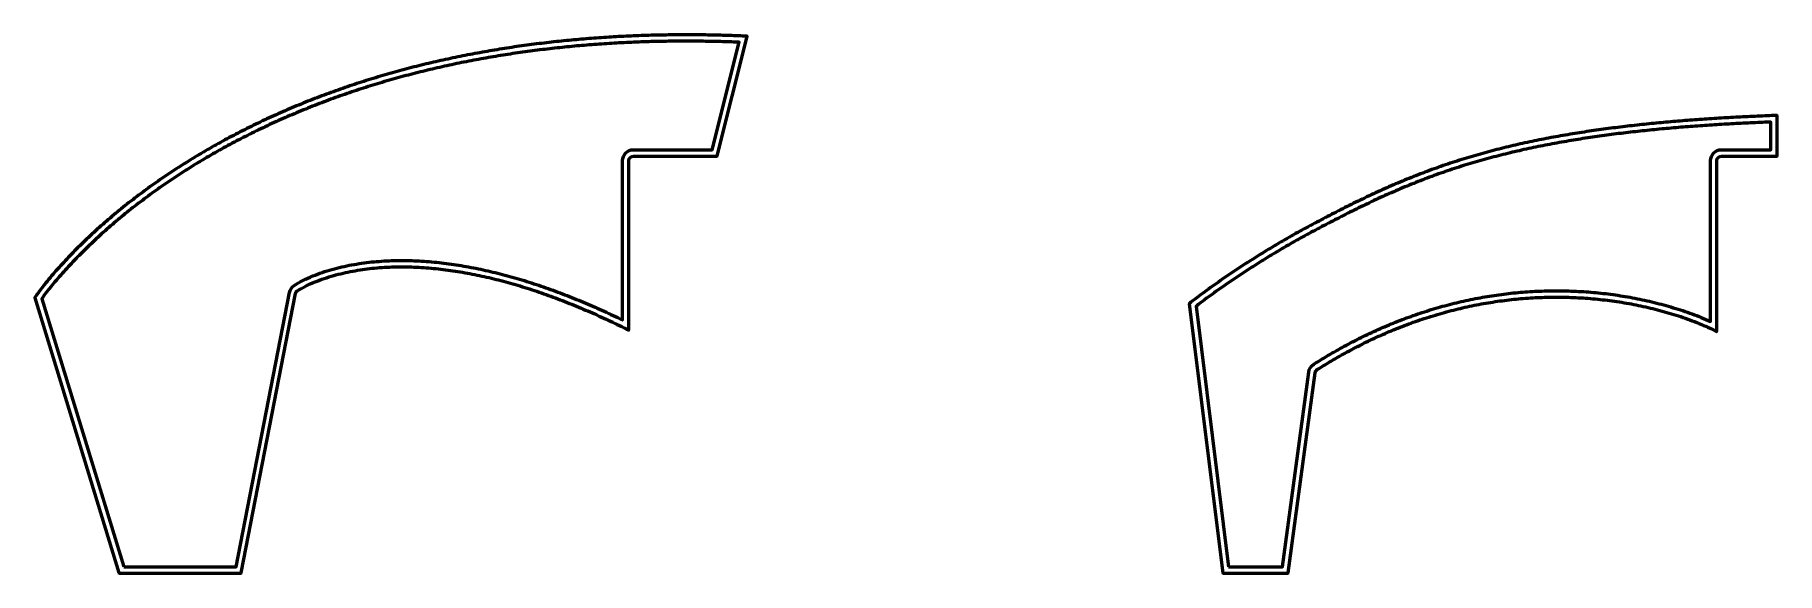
# Model space of a CAD drawing. Header units: inches. Extents: x 28.3 to 97, y -6.6 to 14.6.
import ezdxf

# ---------------------------------------------------------------- set-up
doc = ezdxf.new("R2010")
doc.units = ezdxf.units.IN
doc.header["$MEASUREMENT"] = 0
doc.layers.add('rounded offsets', color=7, linetype='Continuous')

msp = doc.modelspace()

# ---------------------------------------------------------------- linework, layer by layer
at = {"layer": 'rounded offsets', "color": 5, "lineweight": 53, "true_color": 0x0c00e7}
for points, knots in [([(31.649, -6.581), (31.643, -6.581), (31.638, -6.577), (31.637, -6.572), (31.637, -6.572), (28.321, 4.274), (28.321, 4.274), (28.32, 4.278), (28.32, 4.282), (28.322, 4.285), (28.361, 4.341), (28.43, 4.44), (28.532, 4.575), (28.593, 4.656), (28.667, 4.751), (28.752, 4.858), (28.821, 4.942), (28.897, 5.034), (28.981, 5.134), (29.053, 5.219), (29.131, 5.309), (29.215, 5.404), (29.291, 5.489), (29.371, 5.578), (29.456, 5.67), (29.533, 5.754), (29.615, 5.841), (29.701, 5.93), (29.781, 6.014), (29.865, 6.099), (29.952, 6.187), (30.041, 6.277), (30.132, 6.366), (30.224, 6.455), (30.315, 6.544), (30.408, 6.632), (30.501, 6.719), (30.594, 6.806), (30.688, 6.892), (30.783, 6.978), (30.877, 7.063), (30.973, 7.148), (31.069, 7.232), (31.165, 7.315), (31.262, 7.398), (31.36, 7.481), (31.457, 7.563), (31.555, 7.644), (31.654, 7.725), (31.752, 7.806), (31.852, 7.886), (31.952, 7.965), (32.052, 8.044), (32.153, 8.122), (32.254, 8.2), (32.355, 8.277), (32.457, 8.354), (32.56, 8.43), (32.662, 8.506), (32.765, 8.581), (32.869, 8.655), (32.972, 8.729), (33.077, 8.803), (33.182, 8.876), (33.286, 8.949), (33.391, 9.021), (33.497, 9.092), (33.603, 9.164), (33.709, 9.234), (33.816, 9.304), (33.922, 9.374), (34.03, 9.443), (34.138, 9.511), (34.245, 9.579), (34.353, 9.647), (34.462, 9.714), (34.573, 9.782), (34.684, 9.85), (34.796, 9.916), (34.908, 9.983), (35.02, 10.049), (35.133, 10.114), (35.245, 10.179), (35.358, 10.243), (35.472, 10.307), (35.586, 10.37), (35.7, 10.433), (35.814, 10.495), (35.928, 10.557), (36.043, 10.618), (36.159, 10.678), (36.274, 10.739), (36.389, 10.798), (36.506, 10.857), (36.621, 10.916), (36.738, 10.974), (36.855, 11.032), (36.971, 11.089), (37.089, 11.146), (37.206, 11.202), (37.324, 11.257), (37.441, 11.312), (37.56, 11.367), (37.678, 11.421), (37.797, 11.475), (37.916, 11.528), (38.034, 11.58), (38.154, 11.633), (38.273, 11.684), (38.393, 11.735), (38.513, 11.786), (38.633, 11.836), (38.753, 11.886), (38.873, 11.935), (38.994, 11.983), (39.115, 12.032), (39.236, 12.079), (39.358, 12.126), (39.479, 12.173), (39.6, 12.219), (39.723, 12.265), (39.844, 12.31), (39.966, 12.355), (40.089, 12.399), (40.211, 12.443), (40.334, 12.487), (40.457, 12.529), (40.58, 12.572), (40.703, 12.614), (40.827, 12.655), (40.95, 12.696), (41.074, 12.737), (41.198, 12.777), (41.321, 12.816), (41.445, 12.855), (41.57, 12.894), (41.694, 12.932), (41.819, 12.97), (41.944, 13.007), (42.068, 13.044), (42.193, 13.08), (42.319, 13.116), (42.444, 13.151), (42.571, 13.187), (42.698, 13.221), (42.824, 13.256), (42.951, 13.289), (43.078, 13.323), (43.205, 13.356), (43.332, 13.388), (43.459, 13.42), (43.586, 13.452), (43.714, 13.483), (43.842, 13.513), (43.969, 13.543), (44.097, 13.573), (44.225, 13.602), (44.353, 13.631), (44.481, 13.659), (44.609, 13.687), (44.737, 13.715), (44.866, 13.742), (44.995, 13.768), (45.123, 13.795), (45.251, 13.82), (45.38, 13.846), (45.509, 13.871), (45.638, 13.895), (45.767, 13.919), (45.896, 13.943), (46.025, 13.966), (46.155, 13.989), (46.283, 14.011), (46.413, 14.033), (46.543, 14.054), (46.672, 14.076), (46.801, 14.096), (46.931, 14.116), (47.061, 14.136), (47.19, 14.156), (47.32, 14.175), (47.45, 14.193), (47.58, 14.212), (47.71, 14.229), (47.84, 14.247), (47.97, 14.264), (48.1, 14.28), (48.23, 14.297), (48.361, 14.313), (48.491, 14.328), (48.621, 14.343), (48.752, 14.358), (48.882, 14.372), (49.012, 14.386), (49.143, 14.399), (49.274, 14.412), (49.404, 14.425), (49.535, 14.437), (49.666, 14.449), (49.796, 14.461), (49.927, 14.472), (50.058, 14.483), (50.188, 14.493), (50.319, 14.504), (50.45, 14.513), (50.581, 14.523), (50.712, 14.532), (50.843, 14.54), (50.974, 14.548), (51.104, 14.556), (51.236, 14.564), (51.366, 14.571), (51.497, 14.578), (51.629, 14.584), (51.76, 14.59), (51.891, 14.596), (52.022, 14.601), (52.153, 14.606), (52.284, 14.611), (52.415, 14.615), (52.546, 14.619), (52.677, 14.623), (52.809, 14.626), (52.94, 14.629), (53.071, 14.631), (53.202, 14.633), (53.333, 14.635), (53.464, 14.637), (53.596, 14.638), (53.727, 14.639), (53.858, 14.639), (53.989, 14.639), (54.103, 14.639), (54.218, 14.639), (54.332, 14.638), (54.446, 14.637), (54.561, 14.636), (54.675, 14.635), (54.789, 14.633), (54.904, 14.631), (55.018, 14.629), (55.132, 14.627), (55.247, 14.624), (55.361, 14.621), (55.475, 14.619), (55.59, 14.615), (55.704, 14.612), (55.818, 14.608), (55.933, 14.604), (56.047, 14.599), (56.161, 14.595), (56.276, 14.59), (56.39, 14.585), (56.394, 14.585), (56.397, 14.583), (56.399, 14.58), (56.402, 14.577), (56.403, 14.573), (56.402, 14.57), (56.402, 14.57), (55.221, 9.871), (55.221, 9.871), (55.219, 9.865), (55.214, 9.861), (55.209, 9.861), (55.209, 9.861), (51.919, 9.861), (51.919, 9.861), (51.821, 9.861), (51.74, 9.781), (51.74, 9.682), (51.74, 9.682), (51.74, 3.017), (51.74, 3.017), (51.74, 3.007), (51.731, 3.004), (51.727, 3.004), (51.726, 3.004), (51.724, 3.005), (51.722, 3.006), (51.604, 3.065), (51.487, 3.123), (51.37, 3.18), (51.252, 3.237), (51.134, 3.294), (51.016, 3.349), (50.897, 3.406), (50.778, 3.461), (50.66, 3.515), (50.54, 3.569), (50.42, 3.623), (50.301, 3.675), (50.181, 3.728), (50.061, 3.78), (49.941, 3.831), (49.82, 3.882), (49.699, 3.933), (49.578, 3.982), (49.456, 4.031), (49.335, 4.08), (49.213, 4.127), (49.091, 4.175), (48.968, 4.222), (48.847, 4.267), (48.723, 4.313), (48.6, 4.358), (48.478, 4.401), (48.353, 4.445), (48.23, 4.488), (48.106, 4.529), (47.981, 4.571), (47.857, 4.612), (47.733, 4.651), (47.607, 4.691), (47.482, 4.73), (47.358, 4.767), (47.231, 4.804), (47.105, 4.84), (46.98, 4.875), (46.853, 4.91), (46.727, 4.944), (46.601, 4.976), (46.475, 5.008), (46.35, 5.039), (46.225, 5.068), (46.099, 5.097), (45.973, 5.125), (45.848, 5.152), (45.721, 5.179), (45.595, 5.204), (45.469, 5.228), (45.342, 5.252), (45.215, 5.274), (45.089, 5.295), (44.961, 5.316), (44.833, 5.336), (44.707, 5.354), (44.578, 5.372), (44.45, 5.388), (44.323, 5.403), (44.194, 5.418), (44.066, 5.431), (43.939, 5.442), (43.809, 5.453), (43.681, 5.463), (43.553, 5.47), (43.424, 5.478), (43.295, 5.484), (43.167, 5.488), (43.037, 5.492), (42.909, 5.494), (42.781, 5.494), (42.649, 5.494), (42.519, 5.492), (42.394, 5.488), (42.261, 5.484), (42.132, 5.477), (42.007, 5.469), (41.874, 5.46), (41.746, 5.449), (41.621, 5.436), (41.489, 5.422), (41.36, 5.406), (41.237, 5.389), (41.104, 5.37), (40.977, 5.349), (40.855, 5.326), (40.722, 5.302), (40.596, 5.275), (40.476, 5.248), (40.343, 5.217), (40.218, 5.185), (40.101, 5.152), (39.968, 5.114), (39.845, 5.076), (39.731, 5.037), (39.598, 4.991), (39.477, 4.946), (39.368, 4.901), (39.231, 4.845), (39.113, 4.791), (39.015, 4.743), (38.845, 4.658), (38.733, 4.59), (38.677, 4.554), (38.637, 4.527), (38.608, 4.485), (38.599, 4.438), (38.599, 4.438), (36.459, -6.571), (36.459, -6.571), (36.458, -6.577), (36.453, -6.581), (36.447, -6.581), (36.447, -6.581), (31.649, -6.581), (31.649, -6.581)], [0, 0, 0, 0, 1, 1, 1, 2, 2, 2, 3, 3, 3, 4, 4, 4, 5, 5, 5, 6, 6, 6, 7, 7, 7, 8, 8, 8, 9, 9, 9, 10, 10, 10, 11, 11, 11, 12, 12, 12, 13, 13, 13, 14, 14, 14, 15, 15, 15, 16, 16, 16, 17, 17, 17, 18, 18, 18, 19, 19, 19, 20, 20, 20, 21, 21, 21, 22, 22, 22, 23, 23, 23, 24, 24, 24, 25, 25, 25, 26, 26, 26, 27, 27, 27, 28, 28, 28, 29, 29, 29, 30, 30, 30, 31, 31, 31, 32, 32, 32, 33, 33, 33, 34, 34, 34, 35, 35, 35, 36, 36, 36, 37, 37, 37, 38, 38, 38, 39, 39, 39, 40, 40, 40, 41, 41, 41, 42, 42, 42, 43, 43, 43, 44, 44, 44, 45, 45, 45, 46, 46, 46, 47, 47, 47, 48, 48, 48, 49, 49, 49, 50, 50, 50, 51, 51, 51, 52, 52, 52, 53, 53, 53, 54, 54, 54, 55, 55, 55, 56, 56, 56, 57, 57, 57, 58, 58, 58, 59, 59, 59, 60, 60, 60, 61, 61, 61, 62, 62, 62, 63, 63, 63, 64, 64, 64, 65, 65, 65, 66, 66, 66, 67, 67, 67, 68, 68, 68, 69, 69, 69, 70, 70, 70, 71, 71, 71, 72, 72, 72, 73, 73, 73, 74, 74, 74, 75, 75, 75, 76, 76, 76, 77, 77, 77, 78, 78, 78, 79, 79, 79, 80, 80, 80, 81, 81, 81, 82, 82, 82, 83, 83, 83, 84, 84, 84, 85, 85, 85, 86, 86, 86, 87, 87, 87, 88, 88, 88, 89, 89, 89, 90, 90, 90, 91, 91, 91, 92, 92, 92, 93, 93, 93, 94, 94, 94, 95, 95, 95, 96, 96, 96, 97, 97, 97, 98, 98, 98, 99, 99, 99, 100, 100, 100, 101, 101, 101, 102, 102, 102, 103, 103, 103, 104, 104, 104, 105, 105, 105, 106, 106, 106, 107, 107, 107, 108, 108, 108, 109, 109, 109, 110, 110, 110, 111, 111, 111, 112, 112, 112, 113, 113, 113, 114, 114, 114, 115, 115, 115, 116, 116, 116, 117, 117, 117, 118, 118, 118, 119, 119, 119, 120, 120, 120, 121, 121, 121, 122, 122, 122, 123, 123, 123, 124, 124, 124, 125, 125, 125, 126, 126, 126, 127, 127, 127, 128, 128, 128, 129, 129, 129, 130, 130, 130, 131, 131, 131, 132, 132, 132, 132]), ([(31.825, -6.331), (31.825, -6.331), (28.594, 4.237), (28.594, 4.237), (28.63, 4.287), (28.675, 4.35), (28.732, 4.425), (28.799, 4.513), (28.871, 4.606), (28.947, 4.701), (29.018, 4.789), (29.094, 4.881), (29.171, 4.972), (29.246, 5.06), (29.323, 5.149), (29.402, 5.238), (29.479, 5.325), (29.559, 5.413), (29.639, 5.5), (29.718, 5.585), (29.799, 5.672), (29.882, 5.757), (29.963, 5.842), (30.046, 5.927), (30.129, 6.01), (30.217, 6.099), (30.308, 6.188), (30.398, 6.276), (30.488, 6.363), (30.58, 6.451), (30.672, 6.536), (30.763, 6.622), (30.857, 6.708), (30.951, 6.792), (31.044, 6.877), (31.139, 6.961), (31.234, 7.043), (31.327, 7.125), (31.424, 7.208), (31.521, 7.29), (31.617, 7.371), (31.715, 7.452), (31.812, 7.532), (31.909, 7.611), (32.008, 7.691), (32.107, 7.769), (32.205, 7.846), (32.306, 7.924), (32.406, 8.001), (32.506, 8.077), (32.608, 8.154), (32.709, 8.229), (32.809, 8.303), (32.912, 8.378), (33.015, 8.452), (33.117, 8.526), (33.221, 8.599), (33.324, 8.671), (33.427, 8.743), (33.532, 8.815), (33.637, 8.885), (33.741, 8.955), (33.847, 9.026), (33.953, 9.095), (34.058, 9.164), (34.165, 9.233), (34.272, 9.3), (34.378, 9.368), (34.486, 9.435), (34.593, 9.501), (34.702, 9.568), (34.814, 9.636), (34.924, 9.702), (35.034, 9.767), (35.146, 9.833), (35.258, 9.897), (35.369, 9.961), (35.482, 10.026), (35.594, 10.088), (35.706, 10.151), (35.82, 10.214), (35.933, 10.275), (36.046, 10.336), (36.161, 10.397), (36.275, 10.457), (36.388, 10.517), (36.504, 10.576), (36.619, 10.634), (36.733, 10.693), (36.85, 10.751), (36.965, 10.807), (37.08, 10.864), (37.197, 10.921), (37.314, 10.976), (37.43, 11.031), (37.548, 11.086), (37.664, 11.14), (37.781, 11.194), (37.9, 11.247), (38.017, 11.299), (38.135, 11.352), (38.254, 11.404), (38.372, 11.454), (38.49, 11.505), (38.61, 11.556), (38.729, 11.605), (38.848, 11.654), (38.968, 11.703), (39.087, 11.751), (39.207, 11.799), (39.328, 11.847), (39.448, 11.893), (39.567, 11.939), (39.689, 11.986), (39.81, 12.031), (39.93, 12.076), (40.053, 12.121), (40.174, 12.164), (40.294, 12.207), (40.417, 12.251), (40.539, 12.293), (40.661, 12.335), (40.784, 12.377), (40.906, 12.418), (41.028, 12.459), (41.152, 12.499), (41.274, 12.538), (41.396, 12.578), (41.52, 12.617), (41.644, 12.655), (41.766, 12.693), (41.891, 12.73), (42.015, 12.767), (42.138, 12.804), (42.264, 12.84), (42.387, 12.875), (42.511, 12.911), (42.638, 12.946), (42.763, 12.98), (42.888, 13.014), (43.015, 13.048), (43.141, 13.081), (43.266, 13.113), (43.394, 13.146), (43.52, 13.177), (43.645, 13.209), (43.773, 13.24), (43.9, 13.27), (44.026, 13.3), (44.154, 13.33), (44.28, 13.358), (44.407, 13.387), (44.535, 13.415), (44.662, 13.443), (44.789, 13.47), (44.917, 13.497), (45.045, 13.524), (45.171, 13.549), (45.3, 13.575), (45.428, 13.6), (45.555, 13.625), (45.684, 13.65), (45.813, 13.673), (45.939, 13.697), (46.069, 13.72), (46.197, 13.742), (46.325, 13.765), (46.455, 13.787), (46.583, 13.808), (46.711, 13.829), (46.841, 13.849), (46.969, 13.869), (47.098, 13.889), (47.228, 13.909), (47.356, 13.927), (47.485, 13.946), (47.615, 13.964), (47.744, 13.982), (47.873, 13.999), (48.003, 14.016), (48.132, 14.032), (48.261, 14.049), (48.391, 14.064), (48.52, 14.08), (48.648, 14.095), (48.779, 14.109), (48.909, 14.123), (49.038, 14.137), (49.169, 14.151), (49.298, 14.163), (49.427, 14.176), (49.558, 14.189), (49.688, 14.2), (49.817, 14.212), (49.948, 14.223), (50.078, 14.234), (50.208, 14.244), (50.339, 14.254), (50.468, 14.264), (50.598, 14.273), (50.73, 14.282), (50.859, 14.29), (50.988, 14.299), (51.119, 14.307), (51.25, 14.314), (51.38, 14.321), (51.511, 14.328), (51.641, 14.334), (51.77, 14.34), (51.902, 14.346), (52.032, 14.351), (52.161, 14.356), (52.293, 14.361), (52.423, 14.365), (52.552, 14.369), (52.684, 14.373), (52.815, 14.376), (52.944, 14.379), (53.076, 14.381), (53.206, 14.383), (53.335, 14.385), (53.467, 14.387), (53.598, 14.388), (53.727, 14.389), (53.859, 14.389), (53.989, 14.389), (54.102, 14.389), (54.217, 14.389), (54.331, 14.388), (54.443, 14.387), (54.558, 14.386), (54.672, 14.385), (54.785, 14.383), (54.9, 14.381), (55.014, 14.379), (55.126, 14.377), (55.241, 14.374), (55.355, 14.372), (55.467, 14.369), (55.582, 14.365), (55.696, 14.362), (55.809, 14.358), (55.924, 14.354), (56.037, 14.35), (56.054, 14.349), (56.071, 14.348), (56.088, 14.348), (56.088, 14.348), (55.023, 10.111), (55.023, 10.111), (55.023, 10.111), (51.919, 10.111), (51.919, 10.111), (51.683, 10.111), (51.49, 9.919), (51.49, 9.682), (51.49, 9.682), (51.49, 3.399), (51.49, 3.399), (51.487, 3.401), (51.483, 3.403), (51.479, 3.405), (51.361, 3.462), (51.241, 3.52), (51.122, 3.576), (51.003, 3.632), (50.882, 3.688), (50.763, 3.742), (50.643, 3.797), (50.522, 3.851), (50.402, 3.904), (50.281, 3.957), (50.159, 4.01), (50.038, 4.061), (49.917, 4.113), (49.794, 4.164), (49.672, 4.213), (49.55, 4.263), (49.426, 4.312), (49.304, 4.36), (49.181, 4.408), (49.056, 4.456), (48.934, 4.501), (48.81, 4.547), (48.684, 4.593), (48.561, 4.637), (48.436, 4.681), (48.31, 4.725), (48.186, 4.766), (48.06, 4.809), (47.933, 4.85), (47.809, 4.89), (47.682, 4.93), (47.554, 4.969), (47.429, 5.006), (47.302, 5.044), (47.173, 5.081), (47.047, 5.116), (46.918, 5.151), (46.789, 5.186), (46.663, 5.218), (46.536, 5.25), (46.408, 5.282), (46.282, 5.311), (46.155, 5.341), (46.026, 5.37), (45.9, 5.396), (45.772, 5.424), (45.642, 5.45), (45.516, 5.473), (45.387, 5.498), (45.257, 5.521), (45.129, 5.542), (45, 5.563), (44.87, 5.583), (44.741, 5.601), (44.611, 5.62), (44.48, 5.636), (44.352, 5.651), (44.221, 5.666), (44.09, 5.679), (43.961, 5.691), (43.83, 5.702), (43.698, 5.712), (43.568, 5.72), (43.437, 5.728), (43.304, 5.734), (43.175, 5.738), (43.043, 5.742), (42.91, 5.744), (42.781, 5.744), (42.648, 5.744), (42.515, 5.742), (42.386, 5.738), (42.253, 5.734), (42.12, 5.727), (41.99, 5.718), (41.858, 5.709), (41.725, 5.698), (41.595, 5.685), (41.463, 5.671), (41.331, 5.655), (41.202, 5.636), (41.07, 5.617), (40.938, 5.596), (40.809, 5.572), (40.678, 5.548), (40.547, 5.521), (40.419, 5.491), (40.289, 5.461), (40.158, 5.428), (40.033, 5.392), (39.903, 5.355), (39.774, 5.316), (39.65, 5.273), (39.521, 5.229), (39.394, 5.182), (39.274, 5.133), (39.144, 5.08), (39.02, 5.024), (38.904, 4.967), (38.729, 4.88), (38.61, 4.808), (38.541, 4.763), (38.444, 4.7), (38.376, 4.599), (38.354, 4.485), (38.354, 4.485), (36.251, -6.331), (36.251, -6.331), (36.251, -6.331), (31.825, -6.331), (31.825, -6.331)], [0, 0, 0, 0, 1, 1, 1, 2, 2, 2, 3, 3, 3, 4, 4, 4, 5, 5, 5, 6, 6, 6, 7, 7, 7, 8, 8, 8, 9, 9, 9, 10, 10, 10, 11, 11, 11, 12, 12, 12, 13, 13, 13, 14, 14, 14, 15, 15, 15, 16, 16, 16, 17, 17, 17, 18, 18, 18, 19, 19, 19, 20, 20, 20, 21, 21, 21, 22, 22, 22, 23, 23, 23, 24, 24, 24, 25, 25, 25, 26, 26, 26, 27, 27, 27, 28, 28, 28, 29, 29, 29, 30, 30, 30, 31, 31, 31, 32, 32, 32, 33, 33, 33, 34, 34, 34, 35, 35, 35, 36, 36, 36, 37, 37, 37, 38, 38, 38, 39, 39, 39, 40, 40, 40, 41, 41, 41, 42, 42, 42, 43, 43, 43, 44, 44, 44, 45, 45, 45, 46, 46, 46, 47, 47, 47, 48, 48, 48, 49, 49, 49, 50, 50, 50, 51, 51, 51, 52, 52, 52, 53, 53, 53, 54, 54, 54, 55, 55, 55, 56, 56, 56, 57, 57, 57, 58, 58, 58, 59, 59, 59, 60, 60, 60, 61, 61, 61, 62, 62, 62, 63, 63, 63, 64, 64, 64, 65, 65, 65, 66, 66, 66, 67, 67, 67, 68, 68, 68, 69, 69, 69, 70, 70, 70, 71, 71, 71, 72, 72, 72, 73, 73, 73, 74, 74, 74, 75, 75, 75, 76, 76, 76, 77, 77, 77, 78, 78, 78, 79, 79, 79, 80, 80, 80, 81, 81, 81, 82, 82, 82, 83, 83, 83, 84, 84, 84, 85, 85, 85, 86, 86, 86, 87, 87, 87, 88, 88, 88, 89, 89, 89, 90, 90, 90, 91, 91, 91, 92, 92, 92, 93, 93, 93, 94, 94, 94, 95, 95, 95, 96, 96, 96, 97, 97, 97, 98, 98, 98, 99, 99, 99, 100, 100, 100, 101, 101, 101, 102, 102, 102, 103, 103, 103, 104, 104, 104, 105, 105, 105, 106, 106, 106, 107, 107, 107, 108, 108, 108, 109, 109, 109, 110, 110, 110, 111, 111, 111, 112, 112, 112, 113, 113, 113, 114, 114, 114, 115, 115, 115, 116, 116, 116, 117, 117, 117, 118, 118, 118, 119, 119, 119, 120, 120, 120, 121, 121, 121, 122, 122, 122, 123, 123, 123, 124, 124, 124, 124]), ([(75.162, -6.581), (75.155, -6.581), (75.149, -6.576), (75.148, -6.568), (75.148, -6.568), (73.831, 4.042), (73.831, 4.042), (73.83, 4.047), (73.832, 4.052), (73.836, 4.055), (73.895, 4.101), (73.996, 4.18), (74.136, 4.286), (74.223, 4.351), (74.324, 4.427), (74.44, 4.511), (74.533, 4.58), (74.636, 4.654), (74.747, 4.733), (74.843, 4.802), (74.947, 4.875), (75.056, 4.951), (75.155, 5.019), (75.259, 5.091), (75.368, 5.165), (75.469, 5.233), (75.573, 5.304), (75.682, 5.376), (75.784, 5.443), (75.89, 5.513), (75.998, 5.583), (76.102, 5.65), (76.208, 5.718), (76.317, 5.787), (76.421, 5.854), (76.528, 5.921), (76.637, 5.988), (76.743, 6.053), (76.85, 6.119), (76.96, 6.186), (77.066, 6.25), (77.175, 6.315), (77.285, 6.38), (77.392, 6.443), (77.501, 6.507), (77.612, 6.571), (77.72, 6.633), (77.829, 6.695), (77.94, 6.758), (78.049, 6.819), (78.159, 6.88), (78.271, 6.941), (78.381, 7.001), (78.492, 7.061), (78.604, 7.121), (78.718, 7.182), (78.831, 7.241), (78.943, 7.301), (79.057, 7.361), (79.17, 7.42), (79.283, 7.478), (79.397, 7.538), (79.511, 7.596), (79.624, 7.654), (79.738, 7.713), (79.852, 7.77), (79.966, 7.827), (80.081, 7.885), (80.195, 7.942), (80.309, 7.998), (80.425, 8.055), (80.54, 8.11), (80.654, 8.166), (80.77, 8.221), (80.886, 8.276), (81.001, 8.33), (81.117, 8.384), (81.233, 8.437), (81.349, 8.49), (81.466, 8.543), (81.583, 8.595), (81.7, 8.646), (81.817, 8.698), (81.934, 8.748), (82.052, 8.798), (82.17, 8.848), (82.288, 8.897), (82.406, 8.946), (82.524, 8.994), (82.643, 9.041), (82.762, 9.088), (82.881, 9.135), (83, 9.18), (83.12, 9.225), (83.239, 9.27), (83.359, 9.314), (83.48, 9.358), (83.6, 9.401), (83.72, 9.443), (83.842, 9.485), (83.962, 9.526), (84.083, 9.567), (84.206, 9.607), (84.326, 9.646), (84.448, 9.685), (84.571, 9.723), (84.692, 9.761), (84.814, 9.798), (84.938, 9.835), (85.059, 9.871), (85.182, 9.906), (85.306, 9.941), (85.428, 9.976), (85.552, 10.009), (85.676, 10.043), (85.798, 10.075), (85.921, 10.107), (86.045, 10.139), (86.167, 10.17), (86.29, 10.2), (86.415, 10.23), (86.537, 10.259), (86.661, 10.288), (86.785, 10.317), (86.908, 10.345), (87.032, 10.372), (87.157, 10.399), (87.28, 10.425), (87.405, 10.451), (87.53, 10.477), (87.653, 10.502), (87.778, 10.527), (87.904, 10.551), (88.027, 10.575), (88.152, 10.598), (88.278, 10.621), (88.402, 10.644), (88.527, 10.666), (88.653, 10.687), (88.777, 10.709), (88.902, 10.73), (89.028, 10.75), (89.153, 10.77), (89.278, 10.79), (89.405, 10.809), (89.529, 10.828), (89.655, 10.847), (89.781, 10.865), (89.906, 10.883), (90.032, 10.901), (90.158, 10.918), (90.283, 10.935), (90.409, 10.952), (90.536, 10.968), (90.661, 10.984), (90.787, 11), (90.914, 11.015), (91.039, 11.03), (91.165, 11.045), (91.292, 11.059), (91.417, 11.073), (91.544, 11.087), (91.671, 11.101), (91.796, 11.114), (91.922, 11.127), (92.05, 11.14), (92.175, 11.152), (92.301, 11.165), (92.429, 11.176), (92.554, 11.188), (92.681, 11.2), (92.808, 11.211), (92.933, 11.222), (93.06, 11.232), (93.187, 11.243), (93.313, 11.253), (93.44, 11.263), (93.567, 11.273), (93.693, 11.282), (93.819, 11.292), (93.947, 11.301), (94.073, 11.31), (94.199, 11.318), (94.327, 11.327), (94.453, 11.335), (94.579, 11.343), (94.707, 11.351), (94.833, 11.359), (94.959, 11.366), (95.087, 11.374), (95.213, 11.381), (95.34, 11.388), (95.467, 11.394), (95.593, 11.401), (95.72, 11.407), (95.848, 11.413), (95.974, 11.419), (96.1, 11.425), (96.228, 11.431), (96.354, 11.437), (96.481, 11.442), (96.608, 11.447), (96.734, 11.452), (96.861, 11.457), (96.989, 11.462), (96.989, 11.462), (96.989, 11.462), (96.989, 11.462), (96.998, 11.462), (97.004, 11.455), (97.004, 11.447), (97.004, 11.447), (97.004, 9.875), (97.004, 9.875), (97.004, 9.868), (96.998, 9.861), (96.99, 9.861), (96.99, 9.861), (94.81, 9.861), (94.81, 9.861), (94.71, 9.861), (94.629, 9.78), (94.629, 9.68), (94.629, 9.68), (94.629, 2.959), (94.629, 2.959), (94.629, 2.948), (94.619, 2.944), (94.615, 2.944), (94.612, 2.944), (94.61, 2.945), (94.608, 2.946), (94.563, 2.971), (94.449, 3.032), (94.267, 3.116), (94.17, 3.16), (94.053, 3.211), (93.917, 3.267), (93.811, 3.31), (93.692, 3.356), (93.562, 3.404), (93.451, 3.445), (93.331, 3.487), (93.202, 3.53), (93.088, 3.568), (92.967, 3.606), (92.839, 3.645), (92.723, 3.68), (92.6, 3.715), (92.473, 3.75), (92.35, 3.784), (92.226, 3.816), (92.101, 3.847), (91.977, 3.877), (91.853, 3.906), (91.728, 3.934), (91.603, 3.961), (91.478, 3.987), (91.352, 4.011), (91.227, 4.036), (91.101, 4.058), (90.974, 4.08), (90.849, 4.101), (90.722, 4.12), (90.595, 4.139), (90.469, 4.157), (90.342, 4.173), (90.215, 4.188), (90.088, 4.204), (89.961, 4.217), (89.833, 4.229), (89.706, 4.241), (89.579, 4.252), (89.451, 4.261), (89.324, 4.27), (89.196, 4.277), (89.068, 4.283), (88.94, 4.289), (88.813, 4.293), (88.685, 4.296), (88.557, 4.299), (88.429, 4.301), (88.301, 4.301), (88.177, 4.301), (88.053, 4.299), (87.928, 4.297), (87.804, 4.294), (87.68, 4.289), (87.556, 4.284), (87.432, 4.278), (87.308, 4.271), (87.184, 4.262), (87.06, 4.254), (86.936, 4.244), (86.812, 4.233), (86.689, 4.221), (86.565, 4.209), (86.442, 4.194), (86.318, 4.18), (86.195, 4.165), (86.072, 4.148), (85.949, 4.131), (85.826, 4.113), (85.703, 4.093), (85.581, 4.073), (85.458, 4.052), (85.336, 4.03), (85.214, 4.008), (85.092, 3.984), (84.97, 3.959), (84.849, 3.934), (84.728, 3.907), (84.606, 3.879), (84.485, 3.852), (84.365, 3.822), (84.244, 3.792), (84.124, 3.762), (84.004, 3.73), (83.884, 3.697), (83.766, 3.664), (83.648, 3.63), (83.53, 3.595), (83.413, 3.56), (83.296, 3.523), (83.179, 3.485), (83.063, 3.448), (82.947, 3.409), (82.83, 3.369), (82.715, 3.328), (82.599, 3.287), (82.484, 3.244), (82.369, 3.202), (82.255, 3.158), (82.14, 3.113), (82.027, 3.068), (81.913, 3.022), (81.8, 2.975), (81.687, 2.928), (81.574, 2.88), (81.461, 2.83), (81.35, 2.781), (81.238, 2.73), (81.126, 2.678), (81.015, 2.627), (80.905, 2.574), (80.794, 2.52), (80.684, 2.467), (80.575, 2.412), (80.465, 2.356), (80.356, 2.3), (80.248, 2.243), (80.139, 2.185), (80.032, 2.127), (79.924, 2.068), (79.817, 2.008), (79.71, 1.949), (79.604, 1.888), (79.498, 1.826), (79.392, 1.764), (79.287, 1.701), (79.182, 1.637), (79.077, 1.574), (78.973, 1.509), (78.869, 1.443), (78.824, 1.414), (78.794, 1.367), (78.787, 1.314), (78.787, 1.314), (77.724, -6.569), (77.724, -6.569), (77.723, -6.576), (77.717, -6.581), (77.709, -6.581), (77.709, -6.581), (75.162, -6.581), (75.162, -6.581)], [0, 0, 0, 0, 1, 1, 1, 2, 2, 2, 3, 3, 3, 4, 4, 4, 5, 5, 5, 6, 6, 6, 7, 7, 7, 8, 8, 8, 9, 9, 9, 10, 10, 10, 11, 11, 11, 12, 12, 12, 13, 13, 13, 14, 14, 14, 15, 15, 15, 16, 16, 16, 17, 17, 17, 18, 18, 18, 19, 19, 19, 20, 20, 20, 21, 21, 21, 22, 22, 22, 23, 23, 23, 24, 24, 24, 25, 25, 25, 26, 26, 26, 27, 27, 27, 28, 28, 28, 29, 29, 29, 30, 30, 30, 31, 31, 31, 32, 32, 32, 33, 33, 33, 34, 34, 34, 35, 35, 35, 36, 36, 36, 37, 37, 37, 38, 38, 38, 39, 39, 39, 40, 40, 40, 41, 41, 41, 42, 42, 42, 43, 43, 43, 44, 44, 44, 45, 45, 45, 46, 46, 46, 47, 47, 47, 48, 48, 48, 49, 49, 49, 50, 50, 50, 51, 51, 51, 52, 52, 52, 53, 53, 53, 54, 54, 54, 55, 55, 55, 56, 56, 56, 57, 57, 57, 58, 58, 58, 59, 59, 59, 60, 60, 60, 61, 61, 61, 62, 62, 62, 63, 63, 63, 64, 64, 64, 65, 65, 65, 66, 66, 66, 67, 67, 67, 68, 68, 68, 69, 69, 69, 70, 70, 70, 71, 71, 71, 72, 72, 72, 73, 73, 73, 74, 74, 74, 75, 75, 75, 76, 76, 76, 77, 77, 77, 78, 78, 78, 79, 79, 79, 80, 80, 80, 81, 81, 81, 82, 82, 82, 83, 83, 83, 84, 84, 84, 85, 85, 85, 86, 86, 86, 87, 87, 87, 88, 88, 88, 89, 89, 89, 90, 90, 90, 91, 91, 91, 92, 92, 92, 93, 93, 93, 94, 94, 94, 95, 95, 95, 96, 96, 96, 97, 97, 97, 98, 98, 98, 99, 99, 99, 100, 100, 100, 101, 101, 101, 102, 102, 102, 103, 103, 103, 104, 104, 104, 105, 105, 105, 106, 106, 106, 107, 107, 107, 108, 108, 108, 109, 109, 109, 110, 110, 110, 111, 111, 111, 112, 112, 112, 113, 113, 113, 114, 114, 114, 115, 115, 115, 116, 116, 116, 117, 117, 117, 118, 118, 118, 119, 119, 119, 120, 120, 120, 121, 121, 121, 122, 122, 122, 123, 123, 123, 124, 124, 124, 125, 125, 125, 125]), ([(75.371, -6.331), (75.371, -6.331), (74.096, 3.94), (74.096, 3.94), (74.148, 3.981), (74.211, 4.029), (74.287, 4.086), (74.383, 4.159), (74.485, 4.234), (74.588, 4.31), (74.687, 4.382), (74.789, 4.456), (74.892, 4.529), (74.993, 4.601), (75.096, 4.674), (75.199, 4.745), (75.301, 4.816), (75.405, 4.888), (75.508, 4.958), (75.611, 5.028), (75.716, 5.098), (75.82, 5.167), (75.924, 5.236), (76.03, 5.306), (76.134, 5.374), (76.239, 5.441), (76.345, 5.51), (76.451, 5.576), (76.556, 5.643), (76.663, 5.71), (76.769, 5.776), (76.874, 5.841), (76.982, 5.907), (77.09, 5.972), (77.196, 6.036), (77.305, 6.101), (77.412, 6.165), (77.519, 6.228), (77.628, 6.292), (77.736, 6.354), (77.845, 6.416), (77.955, 6.479), (78.063, 6.54), (78.172, 6.601), (78.283, 6.662), (78.391, 6.722), (78.501, 6.782), (78.612, 6.842), (78.722, 6.9), (78.835, 6.961), (78.948, 7.02), (79.06, 7.079), (79.175, 7.14), (79.289, 7.2), (79.398, 7.256), (79.512, 7.316), (79.627, 7.375), (79.738, 7.431), (79.853, 7.49), (79.967, 7.548), (80.078, 7.604), (80.193, 7.662), (80.308, 7.719), (80.42, 7.774), (80.535, 7.83), (80.65, 7.886), (80.763, 7.94), (80.879, 7.996), (80.995, 8.051), (81.107, 8.103), (81.222, 8.157), (81.339, 8.211), (81.453, 8.262), (81.569, 8.315), (81.686, 8.367), (81.8, 8.417), (81.916, 8.468), (82.034, 8.519), (82.149, 8.568), (82.266, 8.617), (82.384, 8.667), (82.5, 8.714), (82.618, 8.762), (82.736, 8.809), (82.853, 8.855), (82.971, 8.901), (83.091, 8.947), (83.208, 8.991), (83.326, 9.036), (83.446, 9.08), (83.565, 9.122), (83.683, 9.165), (83.804, 9.207), (83.923, 9.248), (84.042, 9.289), (84.163, 9.33), (84.283, 9.369), (84.403, 9.408), (84.524, 9.447), (84.645, 9.485), (84.766, 9.522), (84.888, 9.559), (85.009, 9.595), (85.129, 9.631), (85.252, 9.666), (85.374, 9.701), (85.495, 9.735), (85.618, 9.768), (85.741, 9.801), (85.861, 9.833), (85.984, 9.865), (86.106, 9.896), (86.227, 9.927), (86.35, 9.957), (86.473, 9.987), (86.594, 10.016), (86.718, 10.045), (86.841, 10.073), (86.962, 10.1), (87.086, 10.128), (87.21, 10.154), (87.332, 10.181), (87.456, 10.207), (87.58, 10.232), (87.702, 10.257), (87.827, 10.282), (87.951, 10.305), (88.073, 10.329), (88.198, 10.352), (88.323, 10.375), (88.445, 10.397), (88.571, 10.42), (88.695, 10.441), (88.818, 10.462), (88.943, 10.483), (89.069, 10.503), (89.191, 10.523), (89.317, 10.543), (89.442, 10.562), (89.566, 10.581), (89.692, 10.6), (89.817, 10.618), (89.941, 10.636), (90.067, 10.654), (90.192, 10.671), (90.316, 10.687), (90.442, 10.704), (90.568, 10.72), (90.692, 10.736), (90.818, 10.752), (90.944, 10.767), (91.068, 10.782), (91.194, 10.797), (91.32, 10.811), (91.445, 10.825), (91.572, 10.839), (91.697, 10.852), (91.821, 10.865), (91.948, 10.879), (92.074, 10.891), (92.198, 10.903), (92.325, 10.916), (92.452, 10.928), (92.577, 10.939), (92.704, 10.951), (92.83, 10.962), (92.955, 10.973), (93.082, 10.983), (93.208, 10.994), (93.332, 11.004), (93.459, 11.014), (93.586, 11.024), (93.709, 11.033), (93.837, 11.042), (93.965, 11.051), (94.089, 11.06), (94.217, 11.069), (94.343, 11.077), (94.469, 11.086), (94.595, 11.094), (94.722, 11.102), (94.848, 11.109), (94.974, 11.117), (95.101, 11.124), (95.227, 11.131), (95.353, 11.138), (95.48, 11.145), (95.606, 11.151), (95.732, 11.158), (95.86, 11.164), (95.985, 11.17), (96.112, 11.176), (96.239, 11.181), (96.365, 11.187), (96.491, 11.192), (96.619, 11.197), (96.664, 11.199), (96.709, 11.201), (96.754, 11.203), (96.754, 11.203), (96.754, 10.111), (96.754, 10.111), (96.754, 10.111), (94.81, 10.111), (94.81, 10.111), (94.572, 10.111), (94.379, 9.918), (94.379, 9.68), (94.379, 9.68), (94.379, 3.339), (94.379, 3.339), (94.377, 3.34), (94.374, 3.342), (94.371, 3.343), (94.258, 3.395), (94.137, 3.447), (94.012, 3.498), (93.895, 3.546), (93.773, 3.593), (93.648, 3.639), (93.529, 3.683), (93.406, 3.726), (93.281, 3.767), (93.16, 3.807), (93.036, 3.847), (92.911, 3.884), (92.789, 3.921), (92.664, 3.957), (92.539, 3.991), (92.414, 4.025), (92.287, 4.058), (92.161, 4.089), (92.036, 4.12), (91.908, 4.15), (91.781, 4.178), (91.655, 4.205), (91.527, 4.232), (91.4, 4.257), (91.273, 4.281), (91.144, 4.305), (91.016, 4.326), (90.889, 4.348), (90.759, 4.368), (90.631, 4.386), (90.503, 4.404), (90.373, 4.421), (90.244, 4.437), (90.116, 4.452), (89.986, 4.466), (89.857, 4.478), (89.729, 4.49), (89.598, 4.501), (89.469, 4.51), (89.34, 4.519), (89.209, 4.527), (89.08, 4.533), (88.951, 4.539), (88.82, 4.543), (88.69, 4.546), (88.561, 4.549), (88.43, 4.551), (88.301, 4.551), (88.175, 4.551), (88.048, 4.549), (87.923, 4.547), (87.797, 4.544), (87.67, 4.539), (87.544, 4.534), (87.419, 4.528), (87.292, 4.52), (87.167, 4.512), (87.042, 4.503), (86.915, 4.493), (86.79, 4.482), (86.665, 4.47), (86.538, 4.457), (86.413, 4.443), (86.289, 4.429), (86.163, 4.413), (86.038, 4.396), (85.914, 4.379), (85.788, 4.36), (85.664, 4.34), (85.54, 4.32), (85.415, 4.299), (85.291, 4.276), (85.168, 4.253), (85.043, 4.229), (84.92, 4.204), (84.797, 4.178), (84.673, 4.151), (84.55, 4.123), (84.429, 4.095), (84.305, 4.065), (84.183, 4.034), (84.061, 4.004), (83.938, 3.971), (83.817, 3.938), (83.698, 3.905), (83.577, 3.87), (83.459, 3.834), (83.34, 3.799), (83.22, 3.761), (83.102, 3.723), (82.985, 3.685), (82.866, 3.645), (82.749, 3.605), (82.632, 3.564), (82.514, 3.522), (82.397, 3.479), (82.282, 3.436), (82.164, 3.391), (82.049, 3.346), (81.934, 3.301), (81.818, 3.254), (81.703, 3.206), (81.589, 3.158), (81.474, 3.109), (81.361, 3.059), (81.247, 3.009), (81.133, 2.957), (81.021, 2.905), (80.909, 2.853), (80.796, 2.799), (80.685, 2.745), (80.574, 2.691), (80.461, 2.635), (80.351, 2.578), (80.242, 2.522), (80.131, 2.464), (80.021, 2.405), (79.912, 2.347), (79.803, 2.287), (79.695, 2.226), (79.587, 2.166), (79.478, 2.104), (79.371, 2.041), (79.265, 1.979), (79.157, 1.915), (79.052, 1.851), (78.947, 1.787), (78.84, 1.721), (78.735, 1.654), (78.628, 1.586), (78.556, 1.474), (78.539, 1.348), (78.539, 1.348), (77.503, -6.331), (77.503, -6.331), (77.503, -6.331), (75.371, -6.331), (75.371, -6.331)], [0, 0, 0, 0, 1, 1, 1, 2, 2, 2, 3, 3, 3, 4, 4, 4, 5, 5, 5, 6, 6, 6, 7, 7, 7, 8, 8, 8, 9, 9, 9, 10, 10, 10, 11, 11, 11, 12, 12, 12, 13, 13, 13, 14, 14, 14, 15, 15, 15, 16, 16, 16, 17, 17, 17, 18, 18, 18, 19, 19, 19, 20, 20, 20, 21, 21, 21, 22, 22, 22, 23, 23, 23, 24, 24, 24, 25, 25, 25, 26, 26, 26, 27, 27, 27, 28, 28, 28, 29, 29, 29, 30, 30, 30, 31, 31, 31, 32, 32, 32, 33, 33, 33, 34, 34, 34, 35, 35, 35, 36, 36, 36, 37, 37, 37, 38, 38, 38, 39, 39, 39, 40, 40, 40, 41, 41, 41, 42, 42, 42, 43, 43, 43, 44, 44, 44, 45, 45, 45, 46, 46, 46, 47, 47, 47, 48, 48, 48, 49, 49, 49, 50, 50, 50, 51, 51, 51, 52, 52, 52, 53, 53, 53, 54, 54, 54, 55, 55, 55, 56, 56, 56, 57, 57, 57, 58, 58, 58, 59, 59, 59, 60, 60, 60, 61, 61, 61, 62, 62, 62, 63, 63, 63, 64, 64, 64, 65, 65, 65, 66, 66, 66, 67, 67, 67, 68, 68, 68, 69, 69, 69, 70, 70, 70, 71, 71, 71, 72, 72, 72, 73, 73, 73, 74, 74, 74, 75, 75, 75, 76, 76, 76, 77, 77, 77, 78, 78, 78, 79, 79, 79, 80, 80, 80, 81, 81, 81, 82, 82, 82, 83, 83, 83, 84, 84, 84, 85, 85, 85, 86, 86, 86, 87, 87, 87, 88, 88, 88, 89, 89, 89, 90, 90, 90, 91, 91, 91, 92, 92, 92, 93, 93, 93, 94, 94, 94, 95, 95, 95, 96, 96, 96, 97, 97, 97, 98, 98, 98, 99, 99, 99, 100, 100, 100, 101, 101, 101, 102, 102, 102, 103, 103, 103, 104, 104, 104, 105, 105, 105, 106, 106, 106, 107, 107, 107, 108, 108, 108, 109, 109, 109, 110, 110, 110, 111, 111, 111, 112, 112, 112, 113, 113, 113, 114, 114, 114, 115, 115, 115, 116, 116, 116, 117, 117, 117, 117])]:
    msp.add_open_spline(points, degree=3, knots=knots, dxfattribs=at)

doc.saveas('drawing.dxf')
